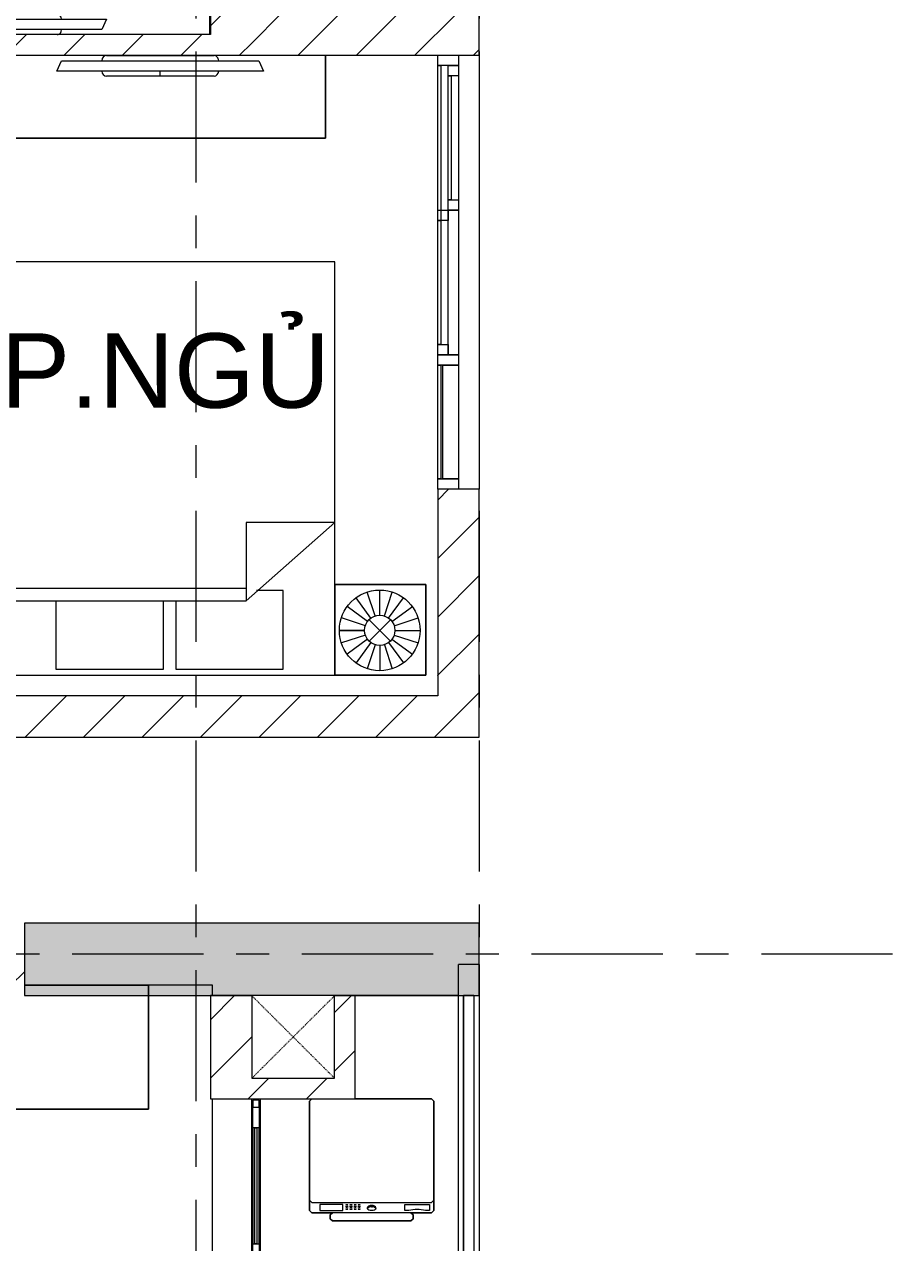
# Model space of a CAD drawing. Header units: millimetres. Extents: x -20144 to 117103, y -11426 to 48263.
# Drawn here: x 38801 to 43001, y 10055 to 15949 of the extents above; entities that cross this region are included whole.
import ezdxf

# ---------------------------------------------------------------- set-up
doc = ezdxf.new("R2010")
doc.units = ezdxf.units.MM
for name, pattern in [('Dash', [6.35, 3.175, -3.175]), ('Dash_2_', [6.35, 3.175, -3.175]), ('Grid Line', [22.225, 12.7, -3.175, 3.175, -3.175])]:
    doc.linetypes.add(name, pattern=pattern)
for name, color, linetype, lineweight in [('A-DETL-GENF', 31, 'Continuous', 5), ('A-DETL-GENF-HDLN', 161, 'Dash_2_', 5), ('CHU', 181, 'Continuous', 5), ('CUA', 31, 'Continuous', 9), ('HATCH-TUONG', 152, 'Continuous', 9), ('NET CAT', 3, 'Continuous', 5), ('NET THAY 1', 41, 'Continuous', 5), ('NET-CAT', 3, 'Continuous', 9), ('NET-THAY', 2, 'Continuous', 15), ('THIET BI', 44, 'Continuous', 5), ('TRUC', 225, 'Continuous', 5)]:
    doc.layers.add(name, color=color, linetype=linetype, lineweight=lineweight)
doc.styles.add('Arial_4', font='arial.ttf', dxfattribs={"height": 360})
pattern_1 = [(45, (0, 0), (-141.4214, 141.4214), [])]

# ---------------------------------------------------------------- blocks, each defined once
blk = doc.blocks.new('ALC1807-ASCENT PLAZA-KET CAU 1_rvt-1-MẶT BẰNG TẦNG 5 ĐẾN TẦNG 22')
at = {"layer": 'NET CAT'}
blk.add_hatch(color=7, dxfattribs=at).paths.add_polyline_path([(39900.5, 11249.9), (41000.5, 11249.9), (41000.5, 11599.9), (38800.5, 11599.9), (38800.5, 11249.9), (39794, 11249.9)], flags=0)
at = {"layer": 'NET CAT', "color": 90, "lineweight": 13}
for p, q in [((41000.5, 11599.9), (38800.5, 11599.9)), ((38800.5, 11599.9), (38800.5, 11249.9)), ((41000.5, 11249.9), (41000.5, 11599.9)), ((38800.5, 11249.9), (39900.5, 11249.9)), ((40300.5, 11249.9), (41000.5, 11249.9))]:
    blk.add_line(p, q, dxfattribs=at)
blk = doc.blocks.new('Top Rail Type - Top Rail_Internal_-4653-MẶT BẰNG TẦNG 5 ĐẾN TẦNG 22')
at = {"layer": 'NET THAY 1', "lineweight": 9}
for p, q in [((40925.4, 11250), (40975.4, 11250)), ((40925.4, 6474.9), (40925.4, 11250)), ((40975.4, 11250), (40975.4, 6474.9)), ((40975.4, 6474.9), (40925.4, 6474.9))]:
    blk.add_line(p, q, dxfattribs=at)
blk = doc.blocks.new('Top Rail Type - Top Rail_Internal_-V1-MẶT BẰNG TẦNG 5 ĐẾN TẦNG 22')
at = {"layer": 'NET THAY 1', "lineweight": 9}
for p, q in [((40975.4, 11250), (40925.4, 11250)), ((40925.4, 11250), (40925.4, 6474.9)), ((40975.4, 11250), (40975.4, 6474.9)), ((40975.4, 6474.9), (40925.4, 6474.9))]:
    blk.add_line(p, q, dxfattribs=at)
blk = doc.blocks.new('CUA SAN PHOI LUA - CUA SAN PHOI LUA-163518-MẶT BẰNG TẦNG 5 ĐẾN TẦNG 22')
at = {"layer": 'CUA'}
for p, q in [((-400, 140), (-360, 140)), ((-400, 100), (-400, 140)), ((-395, 135), (-395, 105)), ((-360, 135), (-395, 135)), ((-360, 140), (-360, 135)), ((-360, 140), (960, 140)), ((-360, 135), (-260, 135)), ((-360, 105), (-360, 135)), ((-260, 135), (-260, 105)), ((300, 135), (-260, 135)), ((-260, 125), (300, 125)), ((-260, 115), (-260, 125)), ((300, 135), (400, 135)), ((300, 105), (300, 135)), ((300, 125), (300, 115)), ((400, 135), (400, 105)), ((960, 135), (400, 135)), ((960, 140), (1000, 140)), ((960, 135), (960, 140)), ((995, 135), (960, 135)), ((995, 105), (995, 135)), ((1000, 140), (1000, 100)), ((-360, 100), (-400, 100)), ((-395, 105), (-360, 105)), ((-260, 105), (-360, 105)), ((-360, 105), (-360, 100)), ((400, 100), (-360, 100)), ((300, 115), (-260, 115)), ((-260, 105), (300, 105)), ((400, 105), (300, 105)), ((400, 105), (960, 105)), ((960, 105), (995, 105)), ((960, 100), (960, 105)), ((1000, 100), (960, 100))]:
    blk.add_line(p, q, dxfattribs=at)
blk = doc.blocks.new('X-BEP - X-BEP-71298-MẶT BẰNG TẦNG 5 ĐẾN TẦNG 22')
at = {"layer": 'THIET BI', "lineweight": 9}
for p, q in [((4080.1, 0), (3480.1, 0)), ((3480.1, 0), (4080.1, 0)), ((4080.1, -600), (4080.1, 0)), ((4080.1, 0), (4080.1, -600)), ((0, 0), (0, -600)), ((0, -600), (0, 0)), ((628, -71.5), (628, -521.5)), ((1428, -71.5), (628, -71.5)), ((1428, -521.5), (1428, -71.5)), ((2326.1, -117.4), (2875.2, -117.4)), ((2326.1, -475.7), (2326.1, -117.4)), ((2875.2, -117.4), (2875.2, -475.7)), ((678, -421.5), (678, -171.5)), ((728, -121.5), (1028, -121.5)), ((1078, -171.5), (1078, -421.5)), ((1128, -171.5), (1128, -421.5)), ((1328, -121.5), (1178, -121.5)), ((1378, -421.5), (1378, -171.5)), ((2875.2, -162.4), (2326.1, -162.4)), ((2393.3, -287.3), (2376.8, -270.7)), ((2442.9, -266.8), (2442.9, -243.3)), ((2492.6, -287.3), (2509.1, -270.7)), ((2708.8, -287.3), (2692.2, -270.7)), ((2758.4, -266.8), (2758.4, -243.3)), ((2808, -287.3), (2824.6, -270.7)), ((2372.8, -336.9), (2349.3, -336.9)), ((2428.8, -332.9), (2406.3, -332.9)), ((2428.8, -341), (2406.3, -341)), ((2457.1, -332.9), (2479.6, -332.9)), ((2457.1, -341), (2479.6, -341)), ((2513.1, -336.9), (2536.5, -336.9)), ((2688.2, -336.9), (2664.8, -336.9)), ((2744.3, -332.9), (2721.7, -332.9)), ((2744.3, -341), (2721.7, -341)), ((2772.5, -332.9), (2795, -332.9)), ((2772.5, -341), (2795, -341)), ((2828.6, -336.9), (2852, -336.9)), ((2393.3, -386.6), (2376.8, -403.1)), ((2442.9, -407.1), (2442.9, -430.5)), ((2492.6, -386.6), (2509.1, -403.1)), ((2708.8, -386.6), (2692.2, -403.1)), ((2758.4, -407.1), (2758.4, -430.5)), ((2808, -386.6), (2824.6, -403.1)), ((1028, -471.5), (728, -471.5)), ((1178, -471.5), (1328, -471.5)), ((628, -521.5), (1428, -521.5)), ((2875.2, -475.7), (2326.1, -475.7)), ((0, -600), (4080.1, -600)), ((4080.1, -600), (0, -600))]:
    blk.add_line(p, q, dxfattribs=at)
for centre, radius in [((1015.5, -311.5), 25), ((1190.5, -311.5), 25), ((2442.9, -336.9), 90), ((2442.9, -336.9), 85.5), ((2758.4, -336.9), 90), ((2758.4, -336.9), 85.5), ((2442.9, -336.9), 36.9), ((2442.9, -336.9), 14.7), ((2442.9, -336.9), 8.24), ((2758.4, -336.9), 36.9), ((2758.4, -336.9), 14.7), ((2758.4, -336.9), 8.24)]:
    blk.add_circle(centre, radius, dxfattribs=at)
for centre, start, end in [((728, -171.5), 90, 180), ((1028, -171.5), 360, 90), ((1178, -171.5), 90, 180), ((1328, -171.5), 0, 90), ((728, -421.5), 180, 270), ((1028, -421.5), 270, 0), ((1178, -421.5), 180, 270), ((1328, -421.5), 270, 0)]:
    blk.add_arc(centre, 50, start, end, dxfattribs=at)
blk = doc.blocks.new('X-MAY GIAT - X-MAY GIAT-5813-MẶT BẰNG TẦNG 5 ĐẾN TẦNG 22')
at = {"layer": 'THIET BI', "lineweight": 9}
for p, q in [((-290, 0), (-300, -10)), ((-300, -10), (-290, 0)), ((290, 0), (-80, 0)), ((-80, 0), (290, 0)), ((300, -10), (290, 0)), ((290, 0), (300, -10)), ((-300, -10), (-300, -540)), ((-300, -540), (-300, -10)), ((300, -540), (300, -10)), ((300, -10), (300, -540)), ((-300, -490), (-290, -500)), ((-290, -500), (290, -500)), ((-250, -510), (-250, -540)), ((-140, -510), (-250, -510)), ((-140, -540), (-140, -510)), ((-20, -530), (-20, -525)), ((0, -520), (0, -525)), ((20, -530), (20, -525)), ((160, -510), (280, -510)), ((160, -540), (160, -510)), ((280, -510), (280, -540)), ((290, -500), (300, -490)), ((-300, -540), (-290, -550)), ((-290, -550), (-300, -540)), ((-290, -550), (-190, -550)), ((-190, -550), (-290, -550)), ((-250, -540), (-140, -540)), ((-190, -550), (-200, -560)), ((-200, -560), (-190, -550)), ((-200, -560), (-200, -580)), ((-200, -580), (-200, -560)), ((-200, -580), (-190, -590)), ((-190, -590), (-200, -580)), ((190, -550), (-190, -550)), ((180, -540), (160, -540)), ((200, -560), (190, -550)), ((190, -550), (290, -550)), ((190, -550), (200, -560)), ((290, -550), (190, -550)), ((190, -590), (200, -580)), ((200, -580), (190, -590)), ((200, -580), (200, -560)), ((200, -560), (200, -580)), ((280, -540), (260, -540)), ((290, -550), (300, -540)), ((300, -540), (290, -550)), ((-190, -590), (190, -590)), ((190, -590), (-190, -590))]:
    blk.add_line(p, q, dxfattribs=at)
blk.add_arc((220, -697.5), 162.5, 75.74997, 104.25003, dxfattribs=at)
for centre, major_axis in [((-120, -512.5), (5, 0)), ((-120, -522.5), (5, 0)), ((-120, -532.5), (5, 0)), ((-100, -512.5), (5, 0)), ((-100, -522.5), (5, 0)), ((-100, -532.5), (5, 0)), ((-80, -512.5), (5, 0)), ((-80, -522.5), (5, 0)), ((-80, -532.5), (5, 0)), ((-60, -512.5), (-5, 0)), ((-60, -522.5), (-5, 0)), ((-60, -532.5), (-5, 0)), ((0, -530), (-20, 0))]:
    blk.add_ellipse(centre, major_axis=major_axis, ratio=0.5, dxfattribs=at)
blk.add_ellipse((0, -525), major_axis=(-20, 0), ratio=0.5, start_param=3.141593, end_param=6.283185, dxfattribs=at)
blk = doc.blocks.new('X-GIUONG1 - X-GIUONG-5865-MẶT BẰNG TẦNG 5 ĐẾN TẦNG 22')
at = {"layer": 'THIET BI', "lineweight": 9}
for p, q in [((-800, 0), (-1239, 0)), ((-1239, 0), (-1239, -439)), ((-1239, 0), (-800, 0)), ((-1239, -439), (-1239, 0)), ((-1039.2, -147.8), (-1076.9, -31.8)), ((-1016.6, -144.2), (-1016.6, -22.2)), ((-993.9, -147.8), (-956.3, -31.8)), ((-800, -439), (-800, 0)), ((800, 0), (-800, 0)), ((-800, 0), (-800, -2000)), ((800, 0), (-800, 0)), ((-800, 0), (-800, -439)), ((-800, 0), (-800, -2000)), ((-550, -30), (-550, -410)), ((-30, -30), (-550, -30)), ((-30, -360), (-30, -30)), ((30, -30), (30, -360)), ((550, -30), (30, -30)), ((550, -360), (550, -30)), ((1239, 0), (800, 0)), ((800, 0), (800, -439)), ((800, -2000), (800, 0)), ((1239, 0), (800, 0)), ((800, 0), (800, -439)), ((800, -2000), (800, 0)), ((993.9, -147.8), (956.3, -31.8)), ((1016.6, -144.2), (1016.6, -22.2)), ((1039.2, -147.8), (1076.9, -31.8)), ((1239, -439), (1239, 0)), ((1239, -439), (1239, 0)), ((-1075.8, -174.4), (-1174.4, -102.7)), ((-1059.6, -158.2), (-1131.2, -59.5)), ((-973.5, -158.2), (-901.9, -59.5)), ((-957.4, -174.4), (-858.7, -102.7)), ((957.4, -174.4), (858.7, -102.7)), ((973.5, -158.2), (901.9, -59.5)), ((1059.6, -158.2), (1131.2, -59.5)), ((1075.8, -174.4), (1174.4, -102.7)), ((-1086.1, -194.8), (-1202.1, -157.1)), ((-1068.3, -269.1), (-964.8, -165.6)), ((-1068.3, -165.6), (-964.8, -269.1)), ((-947, -194.8), (-831, -157.1)), ((947, -194.8), (831, -157.1)), ((1068.3, -269.1), (964.8, -165.6)), ((1068.3, -165.6), (964.8, -269.1)), ((1086.1, -194.8), (1202.1, -157.1)), ((-1089.7, -217.4), (-1211.7, -217.4)), ((-943.4, -217.4), (-821.4, -217.4)), ((-821.4, -217.4), (-943.4, -217.4)), ((943.4, -217.4), (821.4, -217.4)), ((821.4, -217.4), (943.4, -217.4)), ((1089.7, -217.4), (1211.7, -217.4)), ((-1086.1, -240), (-1202.1, -277.7)), ((-1075.8, -260.4), (-1174.4, -332.1)), ((-1059.6, -276.6), (-1131.2, -375.2)), ((-1039.2, -287), (-1076.9, -402.9)), ((-1016.6, -290.5), (-1016.6, -412.5)), ((-993.9, -287), (-956.3, -402.9)), ((-973.5, -276.6), (-901.9, -375.2)), ((-957.4, -260.4), (-858.7, -332.1)), ((-947, -240), (-831, -277.7)), ((947, -240), (831, -277.7)), ((957.4, -260.4), (858.7, -332.1)), ((973.5, -276.6), (901.9, -375.2)), ((993.9, -287), (956.3, -402.9)), ((1016.6, -290.5), (1016.6, -412.5)), ((1039.2, -287), (1076.9, -402.9)), ((1059.6, -276.6), (1131.2, -375.2)), ((1075.8, -260.4), (1174.4, -332.1)), ((1086.1, -240), (1202.1, -277.7)), ((-370, -360), (-800, -740)), ((-550, -410), (-420, -410)), ((-370, -740), (-370, -360)), ((800, -360), (-370, -360)), ((-1239, -439), (-800, -439)), ((-800, -439), (-1239, -439)), ((-370, -420), (800, -420)), ((800, -439), (1239, -439)), ((800, -439), (1239, -439)), ((-800, -740), (-370, -740)), ((-800, -2000), (800, -2000)), ((-800, -2000), (800, -2000))]:
    blk.add_line(p, q, dxfattribs=at)
for centre, radius in [((-1016.6, -217.4), 195.1), ((1016.6, -217.4), 195.1), ((-1016.6, -217.4), 73.2), ((1016.6, -217.4), 73.2)]:
    blk.add_circle(centre, radius, dxfattribs=at)
blk = doc.blocks.new('X-TV1 - X-TV-195820-MẶT BẰNG TẦNG 5 ĐẾN TẦNG 22')
at = {"layer": 'THIET BI', "lineweight": 9}
for p, q in [((2000, 400), (0, 400)), ((0, 400), (0, 1.4)), ((0, 400), (2000, 400)), ((0, 1.4), (0, 400)), ((2000, 1.3), (2000, 400)), ((2000, 400), (2000, 1.3)), ((500, 75), (1500, 75)), ((522.5, 25), (500, 75)), ((740, 100), (1260, 100)), ((1000, 100), (1000, 75)), ((1500, 75), (1477.5, 25)), ((1477.5, 25), (522.5, 25))]:
    blk.add_line(p, q, dxfattribs=at)
for centre, start_param, end_param in [((740, 75), 0, 1.570796), ((1260, 75), 4.712389, 6.283185), ((740, 25), 1.570796, 2.992895), ((1260, 25), 3.290291, 4.712389)]:
    blk.add_ellipse(centre, major_axis=(0, 25), ratio=0.9, start_param=start_param, end_param=end_param, dxfattribs=at)
blk = doc.blocks.new('X-TV1 - X-TV 4-195812-MẶT BẰNG TẦNG 5 ĐẾN TẦNG 22')
at = {"layer": 'THIET BI', "lineweight": 9}
for p, q in [((1600, 400), (0, 400)), ((0, 400), (0, 0)), ((0, 400), (1600, 400)), ((0, 0), (0, 400)), ((1600, 0), (1600, 400)), ((1600, 400), (1600, 0)), ((300, 75), (1300, 75)), ((322.5, 25), (300, 75)), ((540, 100), (1060, 100)), ((800, 100), (800, 75)), ((1300, 75), (1277.5, 25)), ((1277.5, 25), (322.5, 25)), ((0, 0), (1600, 0)), ((1060, 0), (540, 0))]:
    blk.add_line(p, q, dxfattribs=at)
for centre, start_param, end_param in [((540, 75), 0, 1.570796), ((1060, 75), 4.712389, 6.283185), ((540, 25), 1.570796, 3.141593), ((1060, 25), 3.141593, 4.712389)]:
    blk.add_ellipse(centre, major_axis=(0, 25), ratio=0.9, start_param=start_param, end_param=end_param, dxfattribs=at)
blk = doc.blocks.new('X-PHONG NGU 2 - X-PHONG NGU 2_Recovery_-201132-MẶT BẰNG TẦNG 5 ĐẾN TẦNG 22')
at = {"layer": 'CUA'}
for p, q in [((-1050, 100), (-1000, 100)), ((-1050, 0), (-1050, 100)), ((-1000, 100), (-450, 100)), ((-1000, 85), (-1000, 100)), ((-1000, 100), (-1000, 0)), ((-450, 85), (-1000, 85)), ((-1000, 75), (-450, 75)), ((-1000, 0), (-1000, 75)), ((-450, 100), (-450, 85)), ((-450, 100), (-400, 100)), ((-450, 0), (-450, 100)), ((-450, 75), (-450, 0)), ((-400, 100), (-350, 100)), ((-400, 50), (-400, 100)), ((-400, 100), (-400, 0)), ((-350, 100), (250, 100)), ((-350, 85), (-350, 100)), ((-350, 100), (-350, 50)), ((250, 85), (-350, 85)), ((250, 100), (1000, 100)), ((250, 85), (250, 100)), ((250, 100), (250, 85)), ((250, 100), (300, 100)), ((250, 50), (250, 100)), ((1000, 85), (250, 85)), ((300, 100), (300, 50)), ((1000, 100), (1000, 85)), ((1000, 100), (1050, 100)), ((1000, 0), (1000, 100)), ((1050, 100), (1050, 0)), ((-1000, 0), (-1050, 0)), ((-450, 0), (-1000, 0)), ((-400, 0), (-450, 0)), ((-400, 50), (300, 50)), ((-400, 0), (-400, 50)), ((-350, 50), (-400, 50)), ((300, 0), (-400, 0)), ((300, 50), (250, 50)), ((300, 50), (300, 0)), ((300, 50), (350, 50)), ((300, 0), (300, 50)), ((350, 0), (300, 0)), ((350, 50), (950, 50)), ((350, 35), (350, 50)), ((350, 50), (350, 0)), ((950, 35), (350, 35)), ((950, 0), (350, 0)), ((950, 50), (950, 35)), ((950, 50), (1000, 50)), ((950, 0), (950, 50)), ((1000, 0), (950, 0)), ((1000, 50), (1000, 0)), ((1050, 0), (1000, 0))]:
    blk.add_line(p, q, dxfattribs=at)
blk = doc.blocks.new('Family1 - Family1-190254-MẶT BẰNG TẦNG 5 ĐẾN TẦNG 22')
at = {"layer": 'A-DETL-GENF', "lineweight": 9}
for p, q in [((400, 400), (0, 400)), ((0, 400), (0, 0)), ((400, 0), (400, 400)), ((0, 0), (400, 0))]:
    blk.add_line(p, q, dxfattribs=at)
at = {"layer": 'A-DETL-GENF-HDLN', "linetype": 'Dash', "lineweight": 9}
for p, q in [((0, 400), (400, 0.8)), ((0, 0), (400, 399.2))]:
    blk.add_line(p, q, dxfattribs=at)

msp = doc.modelspace()

# ---------------------------------------------------------------- hatches: boundary and pattern name
at = {"layer": 'HATCH-TUONG'}
h = msp.add_hatch(dxfattribs=at)
h.set_pattern_fill('FP_2', color=256, style=0, pattern_type=2)
h.set_pattern_definition(pattern_1)
h.paths.add_polyline_path([(39700.5, 15799.9), (39900.5, 15799.9), (39900.5, 16349.9), (39700.5, 16349.9), (39700.5, 15899.9)], flags=0)
h.paths.add_polyline_path([(39700.5, 18549.9), (39900.5, 18549.9), (39900.5, 18599.9), (39700.5, 18599.9)], flags=0)
h = msp.add_hatch(dxfattribs=at)
h.set_pattern_fill('FP_2', color=256, style=0, pattern_type=2)
h.set_pattern_definition(pattern_1)
h.paths.add_polyline_path([(40900.5, 15799.9), (41000.5, 15799.9), (41000.5, 15999.9), (39900.5, 15999.9), (39900.5, 15799.9), (40800.5, 15799.9)], flags=0)
h = msp.add_hatch(dxfattribs=at)
h.set_pattern_fill('FP_2', color=256, style=0, pattern_type=2)
h.set_pattern_definition(pattern_1)
h.paths.add_polyline_path([(39700.5, 15799.9), (39700.5, 15899.9), (37548.2, 15899.9), (37548.2, 15799.9), (38781.2, 15799.9)], flags=0)
h.paths.add_polyline_path([(36440.5, 15799.9), (36648.2, 15799.9), (36648.2, 15899.9), (35840.5, 15899.9), (35840.5, 15799.9)], flags=0)
h = msp.add_hatch(dxfattribs=at)
h.set_pattern_fill('FP_2', color=256, style=0, pattern_type=2)
h.set_pattern_definition(pattern_1)
h.paths.add_polyline_path([(40800.5, 12799.9), (41000.5, 12799.9), (41000.5, 13699.9), (40800.5, 13699.9), (40800.5, 13364.4)], flags=0)
h = msp.add_hatch(dxfattribs=at)
h.set_pattern_fill('FP_2', color=256, style=0, pattern_type=2)
h.set_pattern_definition(pattern_1)
h.paths.add_polyline_path([(40800.5, 12499.9), (41000.5, 12499.9), (41000.5, 12799.9), (40800.5, 12799.9), (40800.5, 12699.9)], flags=0)
h = msp.add_hatch(dxfattribs=at)
h.set_pattern_fill('FP_2', color=256, style=0, pattern_type=2)
h.set_pattern_definition(pattern_1)
h.paths.add_polyline_path([(37600.5, 12499.9), (40800.5, 12499.9), (40800.5, 12699.9), (37600.5, 12699.9)], flags=0)
h = msp.add_hatch(dxfattribs=at)
h.set_pattern_fill('FP_2', color=256, style=0, pattern_type=2)
h.set_pattern_definition(pattern_1)
h.paths.add_polyline_path([(38800.5, 11299.9), (38800.5, 11499.9), (37544.9, 11499.9), (37544.9, 11299.9), (38781.2, 11299.9)], flags=0)
h = msp.add_hatch(dxfattribs=at)
h.set_pattern_fill('FP_2', color=256, style=0, pattern_type=2)
h.set_pattern_definition(pattern_1)
h.paths.add_polyline_path([(39900.5, 10849.9), (39900.5, 11249.9), (39700.5, 11249.9), (39700.5, 10849.9)], flags=0)
h = msp.add_hatch(dxfattribs=at)
h.set_pattern_fill('FP_2', color=256, style=0, pattern_type=2)
h.set_pattern_definition(pattern_1)
h.paths.add_polyline_path([(40400.5, 10849.9), (40400.5, 11249.9), (40300.5, 11249.9), (40300.5, 10849.9)], flags=0)
h = msp.add_hatch(dxfattribs=at)
h.set_pattern_fill('FP_2', color=256, style=0, pattern_type=2)
h.set_pattern_definition(pattern_1)
h.paths.add_polyline_path([(39900.5, 10749.9), (40400.5, 10749.9), (40400.5, 10849.9), (39700.5, 10849.9), (39700.5, 10749.9)], flags=0)

# ---------------------------------------------------------------- linework, layer by layer
at = {"layer": 'NET-CAT'}
for p, q in [((39700.5, 16349.9), (39700.5, 15899.9)), ((41000.5, 15799.9), (41000.5, 15999.9)), ((39700.5, 15899.9), (37548.2, 15899.9)), ((37548.2, 15799.9), (39700.5, 15799.9)), ((39700.5, 15799.9), (39900.5, 15799.9)), ((39900.5, 15799.9), (40800.5, 15799.9)), ((40900.5, 15799.9), (41000.5, 15799.9)), ((40800.5, 13699.9), (40800.5, 12799.9)), ((41000.5, 13699.9), (40900.5, 13699.9)), ((41000.5, 12799.9), (41000.5, 13699.9)), ((40800.5, 12799.9), (40800.5, 12699.9)), ((41000.5, 12499.9), (41000.5, 12799.9)), ((40800.5, 12699.9), (37600.5, 12699.9)), ((37600.5, 12499.9), (40800.5, 12499.9)), ((40800.5, 12499.9), (41000.5, 12499.9)), ((39700.5, 11249.9), (39700.5, 10849.9)), ((39900.5, 11249.9), (39700.5, 11249.9)), ((40400.5, 11249.9), (40300.5, 11249.9)), ((40400.5, 10849.9), (40400.5, 11249.9)), ((39700.5, 10849.9), (39700.5, 10749.9)), ((40400.5, 10749.9), (40400.5, 10849.9)), ((39700.5, 10749.9), (40400.5, 10749.9))]:
    msp.add_line(p, q, dxfattribs=at)
at = {"layer": 'NET-THAY', "lineweight": 9}
for p, q in [((41000.5, 15799.9), (41000.5, 13699.9)), ((40900.5, 6239.9), (40900.5, 11399.9)), ((41000.5, 11399.9), (40900.5, 11399.9)), ((41000.5, 11399.9), (41000.5, 6239.9)), ((39710.5, 11300), (39400.5, 11300)), ((39710.5, 11249.9), (39710.5, 11300)), ((40900.5, 11250), (40390.5, 11250)), ((39710.5, 9949.9), (39710.5, 10749.9))]:
    msp.add_line(p, q, dxfattribs=at)
at = {"layer": 'TRUC', "linetype": 'Grid Line', "ltscale": 50}
for p, q in [((39630.5, 43599.9), (39630.5, -7167.6)), ((41000.5, 43599.9), (41000.5, -4500.1)), ((43000.5, 11449.9), (-12092.4, 11449.9))]:
    msp.add_line(p, q, dxfattribs=at)

# ---------------------------------------------------------------- block references
at = {"lineweight": 5}
msp.add_blockref('ALC1807-ASCENT PLAZA-KET CAU 1_rvt-1-MẶT BẰNG TẦNG 5 ĐẾN TẦNG 22', (0, 0), dxfattribs=at)
at = {"lineweight": 9}
for name, p in [('X-TV1 - X-TV-195820-MẶT BẰNG TẦNG 5 ĐẾN TẦNG 22', (37698.2, 15898.6)), ('X-BEP - X-BEP-71298-MẶT BẰNG TẦNG 5 ĐẾN TẦNG 22', (35320.4, 11300)), ('Family1 - Family1-190254-MẶT BẰNG TẦNG 5 ĐẾN TẦNG 22', (39900.5, 10849.9)), ('Top Rail Type - Top Rail_Internal_-4653-MẶT BẰNG TẦNG 5 ĐẾN TẦNG 22', (0, 0)), ('Top Rail Type - Top Rail_Internal_-V1-MẶT BẰNG TẦNG 5 ĐẾN TẦNG 22', (0, 0)), ('X-MAY GIAT - X-MAY GIAT-5813-MẶT BẰNG TẦNG 5 ĐẾN TẦNG 22', (40480.5, 10749.9))]:
    msp.add_blockref(name, p, dxfattribs=at)
for name, p, rotation in [('X-TV1 - X-TV 4-195812-MẶT BẰNG TẦNG 5 ĐẾN TẦNG 22', (40257.9, 15798.6), 180), ('X-PHONG NGU 2 - X-PHONG NGU 2_Recovery_-201132-MẶT BẰNG TẦNG 5 ĐẾN TẦNG 22', (40900.5, 14749.9), 90), ('X-GIUONG1 - X-GIUONG-5865-MẶT BẰNG TẦNG 5 ĐẾN TẦNG 22', (39503, 12799.9), 180), ('CUA SAN PHOI LUA - CUA SAN PHOI LUA-163518-MẶT BẰNG TẦNG 5 ĐẾN TẦNG 22', (39800.5, 10349.9), 270)]:
    msp.add_blockref(name, p, dxfattribs=dict(at, rotation=rotation))

# ---------------------------------------------------------------- texts
at = {"layer": 'CHU', "color": 7, "lineweight": 30, "insert": (38686, 14454.3), "char_height": 360, "width": 1589.74, "attachment_point": 1, "line_spacing_factor": 0.936439, "style": 'Arial_4'}
msp.add_mtext('\\pt2540,5080,7620,10160,12700,15240,17780,20320,22860,25400,27940,30480,33020,35560,38100,40640,43180,45720,48260,50800,53340,55880,58420,60960,63500,66040,68580,71120,73660,76200,78740,81280;P.NGỦ', dxfattribs=at)

doc.saveas('drawing.dxf')
